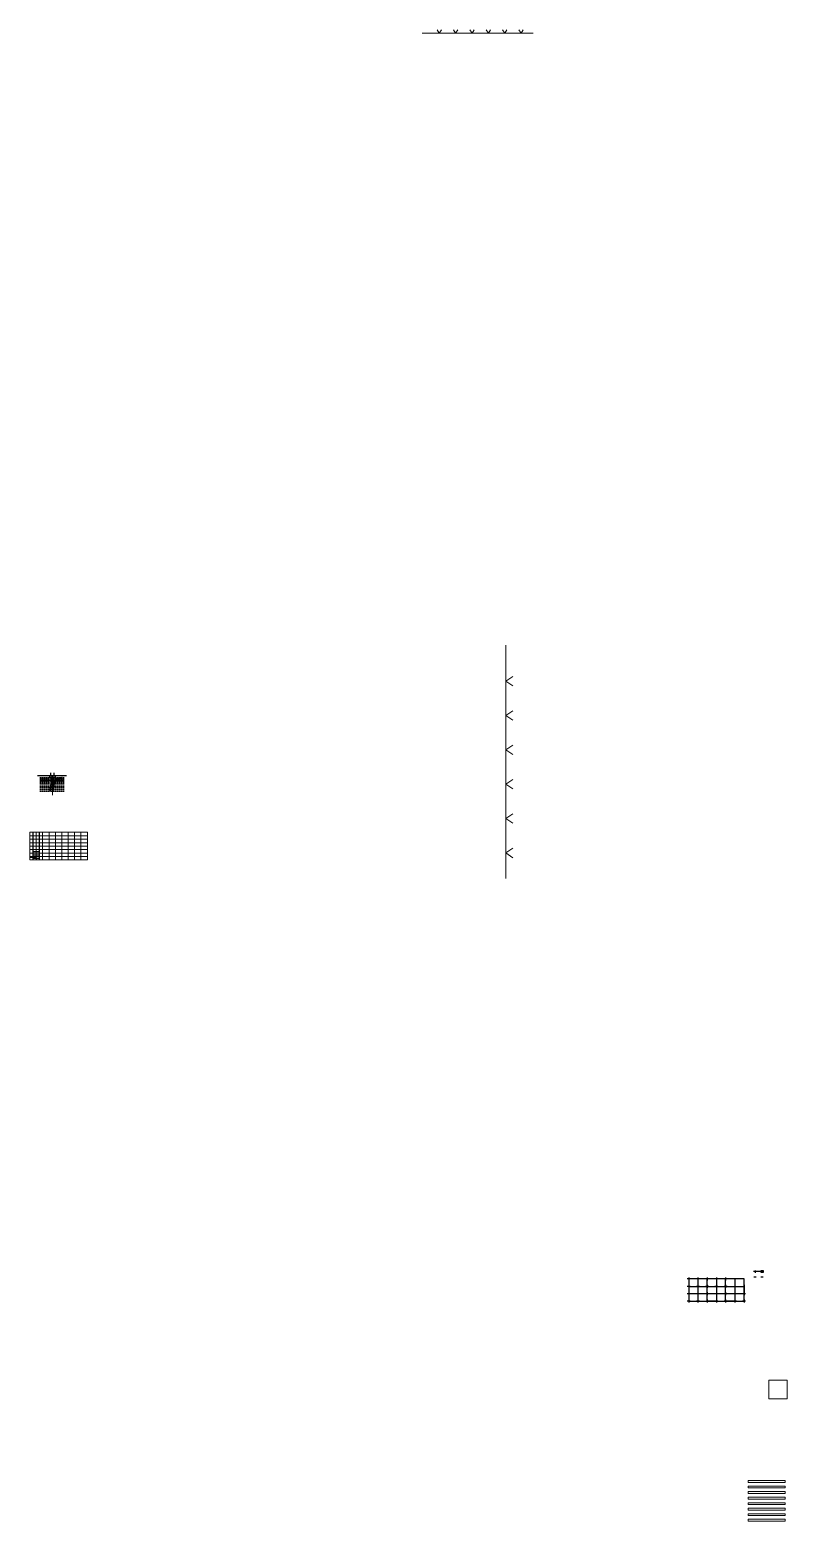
# Model space of a CAD drawing. Header units: millimetres. Extents: x -3518363 to 3223740, y -1530229 to 774657.
# Drawn here: x -1034949 to -542169, y -266473 to 703657 of the extents above; entities that cross this region are included whole.
import ezdxf

# ---------------------------------------------------------------- set-up
doc = ezdxf.new("R2010")
doc.units = ezdxf.units.MM
doc.header["$LTSCALE"] = 15
doc.header["$MEASUREMENT"] = 0
doc.linetypes.add('ACAD_ISO10W100', pattern=[18, 12, -3, 0, -3])
for name, color, linetype in [('HRANICE ZEMINY', 200, 'CONTINUOUS'), ('obj 1 patky', 130, 'CONTINUOUS'), ('objekt 1', 40, 'CONTINUOUS'), ('objekt 2', 70, 'CONTINUOUS'), ('objekt 3', 150, 'CONTINUOUS'), ('objekty', 2, 'CONTINUOUS'), ('osy patek', 4, 'ACAD_ISO10W100'), ('ŘEZ čerch', 10, 'ACAD_ISO10W100')]:
    doc.layers.add(name, color=color, linetype=linetype)
for name, color, linetype, lineweight in [('obj 2 pasy', 141, 'ACAD_ISO10W100', 15), ('staveniste', 7, 'CONTINUOUS', 18), ('texty', 255, 'CONTINUOUS', 15), ('šrafy', 32, 'CONTINUOUS', 15)]:
    doc.layers.add(name, color=color, linetype=linetype, lineweight=lineweight)

msp = doc.modelspace()

# ---------------------------------------------------------------- linework, layer by layer
at = {"layer": 'HRANICE ZEMINY', "linetype": 'ByBlock', "extrusion": (1.93959e-16, -3.39308e-16, -1)}
for p, q in [((-1032868.815, 163626.607), (-1032868.815, 181626.607)), ((-1028708.815, 163626.607), (-1028708.815, 181626.607)), ((-1032868.815, 169251.607), (-1028708.815, 169251.607)), ((-1032868.815, 167001.607), (-1028708.815, 167001.607)), ((-1032868.815, 164751.607), (-1028708.815, 164751.607))]:
    msp.add_line(p, q, dxfattribs=at)
at = {"layer": 'obj 1 patky', "extrusion": (1.93959e-16, -3.39308e-16, -1)}
for p, q in [((-559636.315, -104075.893), (-564136.315, -104075.893)), ((-562261.315, -104075.893), (-563761.315, -104075.893)), ((-562261.315, -104075.893), (-563761.315, -104075.893)), ((-563011.315, -103325.893), (-563011.315, -104825.893)), ((-558511.315, -104075.893), (-563011.315, -104075.893)), ((-557761.315, -104075.893), (-559261.315, -104075.893)), ((-558511.315, -103325.893), (-558511.315, -104825.893)), ((-605218.815, -108913.393), (-607218.815, -108913.393)), ((-605218.815, -113713.393), (-607218.815, -113713.393)), ((-606218.815, -107913.393), (-606218.815, -109913.393)), ((-570218.815, -108913.393), (-606218.815, -108913.393)), ((-606218.815, -108913.393), (-606218.815, -123313.393)), ((-600218.815, -108913.393), (-606218.815, -108913.393)), ((-606218.815, -108913.393), (-606218.815, -113713.393)), ((-606218.815, -112713.393), (-606218.815, -114713.393)), ((-606218.815, -113713.393), (-600218.815, -113713.393)), ((-595718.815, -108913.393), (-601718.815, -108913.393)), ((-599218.815, -108913.393), (-601218.815, -108913.393)), ((-599218.815, -113713.393), (-601218.815, -113713.393)), ((-600218.815, -107913.393), (-600218.815, -109913.393)), ((-600218.815, -108913.393), (-600218.815, -113713.393)), ((-594218.815, -108913.393), (-600218.815, -108913.393)), ((-600218.815, -108913.393), (-600218.815, -113713.393)), ((-600218.815, -112713.393), (-600218.815, -114713.393)), ((-600218.815, -113713.393), (-600218.815, -118513.393)), ((-600218.815, -113713.393), (-570218.815, -113713.393)), ((-600218.815, -113713.393), (-600218.815, -118513.393)), ((-593218.815, -108913.393), (-595218.815, -108913.393)), ((-593218.815, -108913.393), (-595218.815, -108913.393)), ((-593218.815, -113713.393), (-595218.815, -113713.393)), ((-594218.815, -107913.393), (-594218.815, -109913.393)), ((-588218.815, -108913.393), (-594218.815, -108913.393)), ((-594218.815, -123313.393), (-594218.815, -108913.393)), ((-594218.815, -112713.393), (-594218.815, -114713.393)), ((-587218.815, -113713.393), (-589218.815, -113713.393)), ((-588218.815, -107913.393), (-588218.815, -109913.393)), ((-582218.815, -108913.393), (-588218.815, -108913.393)), ((-588218.815, -108913.393), (-588218.815, -123313.393)), ((-588218.815, -112713.393), (-588218.815, -114713.393)), ((-581218.815, -108913.393), (-583218.815, -108913.393)), ((-581218.815, -108913.393), (-583218.815, -108913.393)), ((-581218.815, -113713.393), (-583218.815, -113713.393)), ((-582218.815, -107913.393), (-582218.815, -109913.393)), ((-576218.815, -108913.393), (-582218.815, -108913.393)), ((-582218.815, -123313.393), (-582218.815, -108913.393)), ((-582218.815, -112713.393), (-582218.815, -114713.393)), ((-576218.815, -108913.393), (-576218.815, -123313.393)), ((-576218.815, -112713.393), (-576218.815, -114713.393)), ((-570218.815, -123313.393), (-570218.815, -108913.393)), ((-570218.815, -123313.393), (-570218.815, -108913.393)), ((-570218.815, -112713.393), (-570218.815, -114713.393)), ((-570218.815, -113713.393), (-570218.815, -118513.393)), ((-562261.315, -107675.893), (-563761.315, -107675.893)), ((-557761.315, -107675.893), (-559261.315, -107675.893)), ((-605218.815, -118513.393), (-607218.815, -118513.393)), ((-605218.815, -123313.393), (-607218.815, -123313.393)), ((-606218.815, -117513.393), (-606218.815, -119513.393)), ((-600218.815, -118513.393), (-606218.815, -118513.393)), ((-606218.815, -118513.393), (-606218.815, -123313.393)), ((-606218.815, -122313.393), (-606218.815, -124313.393)), ((-606218.815, -123313.393), (-570218.815, -123313.393)), ((-606218.815, -123313.393), (-600218.815, -123313.393)), ((-599218.815, -118513.393), (-601218.815, -118513.393)), ((-599218.815, -123313.393), (-601218.815, -123313.393)), ((-600218.815, -117513.393), (-600218.815, -119513.393)), ((-600218.815, -118513.393), (-600218.815, -123313.393)), ((-570218.815, -118513.393), (-600218.815, -118513.393)), ((-600218.815, -122313.393), (-600218.815, -124313.393)), ((-600218.815, -123313.393), (-570218.815, -123313.393)), ((-593218.815, -118513.393), (-595218.815, -118513.393)), ((-594218.815, -117513.393), (-594218.815, -119513.393)), ((-594218.815, -122313.393), (-594218.815, -124313.393)), ((-588218.815, -123313.393), (-594218.815, -123313.393)), ((-587218.815, -118513.393), (-589218.815, -118513.393)), ((-587218.815, -123313.393), (-589218.815, -123313.393)), ((-588218.815, -117513.393), (-588218.815, -119513.393)), ((-588218.815, -122313.393), (-588218.815, -124313.393)), ((-581218.815, -118513.393), (-583218.815, -118513.393)), ((-581218.815, -123313.393), (-583218.815, -123313.393)), ((-582218.815, -117513.393), (-582218.815, -119513.393)), ((-582218.815, -122313.393), (-582218.815, -124313.393)), ((-576218.815, -123313.393), (-582218.815, -123313.393)), ((-575218.815, -118513.393), (-577218.815, -118513.393)), ((-575218.815, -123313.393), (-577218.815, -123313.393)), ((-576218.815, -117513.393), (-576218.815, -119513.393)), ((-576218.815, -122313.393), (-576218.815, -124313.393)), ((-569218.815, -118513.393), (-571218.815, -118513.393)), ((-569218.815, -123313.393), (-571218.815, -123313.393)), ((-570218.815, -117513.393), (-570218.815, -119513.393)), ((-570218.815, -122313.393), (-570218.815, -124313.393))]:
    msp.add_line(p, q, dxfattribs=at)
at = {"layer": 'obj 1 patky', "extrusion": (1.93959e-16, -3.39308e-16, -1), "elevation": 0}
msp.add_lwpolyline([(557836.315, -103400.893), (557836.315, -104750.893), (559186.315, -104750.893), (559186.315, -103400.893)], close=True, dxfattribs=at)
at = {"layer": 'obj 2 pasy', "linetype": 'ByBlock', "extrusion": (1.93959e-16, -3.39308e-16, -1)}
for p, q in [((-554168.815, -174843.393), (-554168.815, -186843.393)), ((-542168.815, -174843.393), (-554168.815, -174843.393)), ((-542168.815, -186843.393), (-542168.815, -174843.393)), ((-554168.815, -186843.393), (-542168.815, -186843.393)), ((-543578.815, -240073.393), (-567578.815, -240073.393)), ((-567578.815, -240073.393), (-567578.815, -241273.393)), ((-567578.815, -241273.393), (-543578.815, -241273.393)), ((-543578.815, -241273.393), (-543578.815, -240073.393)), ((-543578.815, -243673.393), (-567578.815, -243673.393)), ((-567578.815, -243673.393), (-567578.815, -244873.393)), ((-567578.815, -244873.393), (-543578.815, -244873.393)), ((-543578.815, -247273.393), (-567578.815, -247273.393)), ((-567578.815, -247273.393), (-567578.815, -248473.393)), ((-567578.815, -248473.393), (-543578.815, -248473.393)), ((-543578.815, -250873.393), (-567578.815, -250873.393)), ((-567578.815, -250873.393), (-567578.815, -252073.393)), ((-567578.815, -252073.393), (-543578.815, -252073.393)), ((-543578.815, -244873.393), (-543578.815, -243673.393)), ((-543578.815, -248473.393), (-543578.815, -247273.393)), ((-543578.815, -252073.393), (-543578.815, -250873.393)), ((-543578.815, -254473.393), (-567578.815, -254473.393)), ((-567578.815, -254473.393), (-567578.815, -255673.393)), ((-567578.815, -255673.393), (-543578.815, -255673.393)), ((-543578.815, -258073.393), (-567578.815, -258073.393)), ((-567578.815, -258073.393), (-567578.815, -259273.393)), ((-567578.815, -259273.393), (-543578.815, -259273.393)), ((-543578.815, -261673.393), (-567578.815, -261673.393)), ((-567578.815, -261673.393), (-567578.815, -262873.393)), ((-543578.815, -255673.393), (-543578.815, -254473.393)), ((-543578.815, -259273.393), (-543578.815, -258073.393)), ((-543578.815, -262873.393), (-543578.815, -261673.393)), ((-567578.815, -262873.393), (-543578.815, -262873.393)), ((-543578.815, -265273.393), (-567578.815, -265273.393)), ((-567578.815, -265273.393), (-567578.815, -266473.393)), ((-567578.815, -266473.393), (-543578.815, -266473.393)), ((-543578.815, -266473.393), (-543578.815, -265273.393))]:
    msp.add_line(p, q, dxfattribs=at)
at = {"layer": 'objekt 1', "linetype": 'ByBlock', "lineweight": 35, "extrusion": (1.93959e-16, -3.39308e-16, -1)}
for p, q in [((-1021668.815, 208506.607), (-1020770.815, 215506.607)), ((-1020770.815, 215506.607), (-1020193.815, 218506.607))]:
    msp.add_line(p, q, dxfattribs=at)
at = {"layer": 'objekt 2', "linetype": 'ByBlock', "lineweight": 35, "extrusion": (1.93959e-16, -3.39308e-16, -1)}
for p, q in [((-1020020.815, 215506.607), (-1020193.815, 218506.607)), ((-1019898.815, 208506.607), (-1020020.815, 215506.607))]:
    msp.add_line(p, q, dxfattribs=at)
at = {"layer": 'objekt 3', "color": 18, "linetype": 'ByBlock', "true_color": 0x000000, "extrusion": (1.93959e-16, -3.39308e-16, -1)}
msp.add_line((-1028338.815, 215506.607), (-1012628.815, 215506.607), dxfattribs=at)
at = {"layer": 'objekty', "linetype": 'ByBlock', "lineweight": 35, "extrusion": (1.93959e-16, -3.39308e-16, -1)}
for p, q in [((-1019322.815, 213506.607), (-1019540.815, 212506.607)), ((-1019409.815, 212506.607), (-1019149.815, 213506.607)), ((-1019059.815, 214506.607), (-1019322.815, 213506.607)), ((-1019149.815, 213506.607), (-1018843.815, 214506.607)), ((-1018864.815, 215006.607), (-1019059.815, 214506.607)), ((-1018581.815, 215506.607), (-1018864.815, 215006.607)), ((-1018625.815, 215006.607), (-1018843.815, 214506.607)), ((-1018293.815, 215506.607), (-1018625.815, 215006.607)), ((-1018146.815, 216006.607), (-1018581.815, 215506.607)), ((-1017753.815, 216006.607), (-1018293.815, 215506.607)), ((-1017449.815, 216506.607), (-1018146.815, 216006.607)), ((-1016817.815, 216506.607), (-1017753.815, 216006.607)), ((-1016163.815, 216856.607), (-1017449.815, 216506.607)), ((-1016817.815, 216506.607), (-1015924.815, 216856.607)), ((-1016163.815, 216856.607), (-1014228.815, 217206.607)), ((-1015924.815, 216856.607), (-1014008.815, 217206.607)), ((-1019888.815, 208506.607), (-1019844.815, 209506.607)), ((-1019888.815, 208506.607), (-1019823.815, 209506.607)), ((-1019757.815, 210506.607), (-1019844.815, 209506.607)), ((-1019823.815, 209506.607), (-1019757.815, 210506.607)), ((-1019649.815, 211506.607), (-1019757.815, 210506.607)), ((-1019757.815, 210506.607), (-1019561.815, 211506.607)), ((-1019540.815, 212506.607), (-1019649.815, 211506.607)), ((-1019561.815, 211506.607), (-1019409.815, 212506.607))]:
    msp.add_line(p, q, dxfattribs=at)
at = {"layer": 'osy patek', "color": 18, "linetype": 'ByBlock', "true_color": 0x000000, "extrusion": (1.93959e-16, -3.39308e-16, -1)}
for p, q in [((-1029898.815, 218506.607), (-1011023.815, 218506.607)), ((-1021843.815, 218506.607), (-1018543.815, 218506.607)), ((-1021843.815, 217206.607), (-1021843.815, 218506.607)), ((-1018543.815, 217206.607), (-1021843.815, 217206.607)), ((-1021193.815, 218506.607), (-1021193.815, 220266.607)), ((-1019193.815, 218506.607), (-1019193.815, 220266.607)), ((-1018543.815, 218506.607), (-1018543.815, 217206.607))]:
    msp.add_line(p, q, dxfattribs=at)
at = {"layer": 'osy patek', "linetype": 'ByBlock', "extrusion": (1.93959e-16, -3.39308e-16, -1)}
for q in [(-1034948.815, 165258.607), (-1030868.815, 163626.607)]:
    msp.add_line((-1030868.815, 165258.607), q, dxfattribs=at)
at = {"layer": 'staveniste', "extrusion": (1.93959e-16, -3.39308e-16, -1)}
for p, q in [((-707411.061, 701566.085), (-779671.294, 701566.085)), ((-768507.227, 701566.085), (-769971.585, 703657.406)), ((-768507.227, 701566.085), (-767042.868, 703657.406)), ((-757869.598, 701566.085), (-759333.956, 703657.406)), ((-757869.598, 701566.085), (-756405.239, 703657.406)), ((-747231.969, 701566.085), (-748696.327, 703657.406)), ((-747231.969, 701566.085), (-745767.61, 703657.406)), ((-736594.34, 701566.085), (-738058.698, 703657.406)), ((-736594.34, 701566.085), (-735129.981, 703657.406)), ((-725956.71, 701566.085), (-727421.069, 703657.406)), ((-725956.71, 701566.085), (-724492.352, 703657.406)), ((-715319.081, 701566.085), (-716783.44, 703657.406)), ((-715319.081, 701566.085), (-713854.723, 703657.406)), ((-725141.441, 151581.768), (-725141.441, 303476.607)), ((-725141.441, 280009.148), (-720745.375, 283087.307)), ((-725141.441, 280009.148), (-720745.375, 276930.989)), ((-725141.441, 257648.287), (-720745.375, 260726.446)), ((-725141.441, 257648.287), (-720745.375, 254570.128)), ((-725141.441, 235287.427), (-720745.375, 238365.586)), ((-725141.441, 235287.427), (-720745.375, 232209.268)), ((-725141.441, 212926.567), (-720745.375, 216004.726)), ((-725141.441, 212926.567), (-720745.375, 209848.408)), ((-725141.441, 190565.707), (-720745.375, 193643.866)), ((-725141.441, 190565.707), (-720745.375, 187487.548)), ((-725141.441, 168204.847), (-720745.375, 171283.006)), ((-725141.441, 168204.847), (-720745.375, 165126.688))]:
    msp.add_line(p, q, dxfattribs=at)
at = {"layer": 'texty', "color": 18, "linetype": 'ByBlock', "true_color": 0x000000, "extrusion": (1.93959e-16, -3.39308e-16, -1)}
msp.add_line((-1020193.815, 218506.607), (-1020193.815, 205766.607), dxfattribs=at)
at = {"layer": 'ŘEZ čerch', "color": 18, "linetype": 'ACAD_ISO10W100', "ltscale": 5, "true_color": 0x000000, "extrusion": (1.93959e-16, -3.39308e-16, -1)}
for p, q in [((-1028338.815, 217206.607), (-1012628.815, 217206.607)), ((-1028338.815, 216856.607), (-1012628.815, 216856.607)), ((-1028338.815, 216506.607), (-1012628.815, 216506.607)), ((-1028338.815, 216006.607), (-1012628.815, 216006.607)), ((-1028338.815, 215006.607), (-1012628.815, 215006.607)), ((-1028338.815, 214506.607), (-1012628.815, 214506.607)), ((-1028338.815, 213506.607), (-1012628.815, 213506.607)), ((-1028338.815, 212506.607), (-1012628.815, 212506.607)), ((-1028338.815, 211506.607), (-1012628.815, 211506.607)), ((-1028338.815, 210506.607), (-1012628.815, 210506.607)), ((-1028338.815, 209506.607), (-1012628.815, 209506.607)), ((-1028338.815, 208506.607), (-1012628.815, 208506.607))]:
    msp.add_line(p, q, dxfattribs=at)
at = {"layer": 'šrafy', "linetype": 'ByBlock', "extrusion": (1.93959e-16, -3.39308e-16, -1)}
for p, q in [((-1034948.815, 181626.607), (-1034948.815, 163626.607)), ((-997508.815, 181626.607), (-1034948.815, 181626.607)), ((-1034948.815, 179376.607), (-997508.815, 179376.607)), ((-1034948.815, 177126.607), (-997508.815, 177126.607)), ((-1034948.815, 174876.607), (-997508.815, 174876.607)), ((-1030788.815, 163626.607), (-1030788.815, 181626.607)), ((-1026628.815, 181626.607), (-1026628.815, 163626.607)), ((-1022468.815, 163626.607), (-1022468.815, 181626.607)), ((-1018308.815, 181626.607), (-1018308.815, 163626.607)), ((-1014148.815, 163626.607), (-1014148.815, 181626.607)), ((-1009988.815, 163626.607), (-1009988.815, 181626.607)), ((-1005828.815, 181626.607), (-1005828.815, 163626.607)), ((-1001668.815, 163626.607), (-1001668.815, 181626.607)), ((-997508.815, 163626.607), (-997508.815, 181626.607)), ((-1034948.815, 172626.607), (-997508.815, 172626.607)), ((-1034948.815, 172626.607), (-997508.815, 172626.607)), ((-1034948.815, 170376.607), (-997508.815, 170376.607)), ((-1034948.815, 168126.607), (-997508.815, 168126.607)), ((-1034948.815, 165876.607), (-997508.815, 165876.607)), ((-1034948.815, 163626.607), (-997508.815, 163626.607))]:
    msp.add_line(p, q, dxfattribs=at)

doc.saveas('drawing.dxf')
